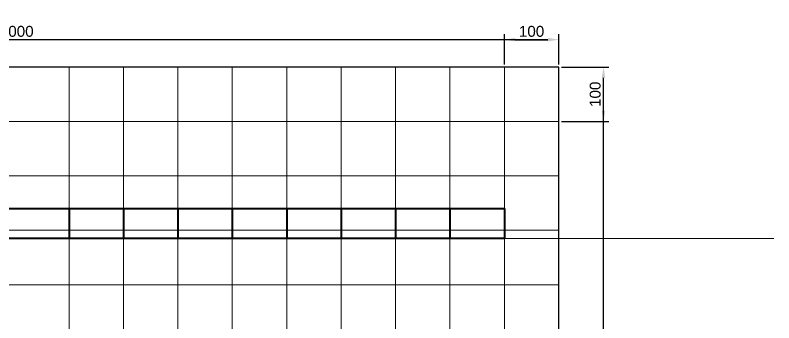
# Model space of a CAD drawing. Header units: millimetres. Extents: x 0 to 53000, y -591 to 24400.
# Drawn here: x 24591 to 25985, y 7061 to 7626 of the extents above; entities that cross this region are included whole.
import ezdxf

# ---------------------------------------------------------------- set-up
doc = ezdxf.new("R2010")
doc.units = ezdxf.units.MM
doc.layers.add('Привязки', color=2, linetype='Continuous', lineweight=0, plot=False, transparency=0.8)
doc.layers.add('размеры', color=3, linetype='Continuous')
doc.layers.add('Сетка', color=9, linetype='Continuous', lineweight=20, transparency=0.3)
doc.layers.add('Сетчатый лоток', color=6, linetype='Continuous', lineweight=40)
doc.styles.get("Standard").update_dxf_attribs({"font": 'arial.ttf'})
doc.dimstyles.new('ISO2', dxfattribs={"dimtxt": 20, "dimasz": 20, "dimexe": 10, "dimexo": 5, "dimgap": 5, "dimtad": 1, "dimdec": 4, "dimdsep": 46, "dimlunit": 6, "dimtxsty": 'Standard', "dimcen": 20, "dimadec": 0, "dimazin": 0, "dimtfac": 1, "dimtdec": 4, "dimtmove": 0, "dimatfit": 3, "dimfxl": 1, "dimtolj": 1, "dimtzin": 0, "dimarcsym": 0})

# ---------------------------------------------------------------- blocks, each defined once
blk = doc.blocks.new('*U286')
at = {"layer": 'Сетка'}
blk.add_line((0, -1000), (0, 1400), dxfattribs=at)
blk = doc.blocks.new('*U287')
at = {"layer": 'Сетка', "color": 0, "linetype": 'ByBlock', "lineweight": -2, "transparency": 16777216}
for p in [(1100, 0), (1200, 0), (1300, 0), (1400, 0), (1500, 0), (1600, 0), (1700, 0), (1800, 0), (1900, 0), (2000, 0)]:
    blk.add_blockref('*U286', p, dxfattribs=at)
blk = doc.blocks.new('*U288')
at = {"layer": 'Сетка'}
blk.add_line((-800, 0), (1200, 0), dxfattribs=at)
blk = doc.blocks.new('*U289')
at = {"layer": 'Сетка', "color": 0, "linetype": 'ByBlock', "lineweight": -2, "transparency": 16777216}
for p in [(0, 2300), (0, 2200), (0, 2100), (0, 2000)]:
    blk.add_blockref('*U288', p, dxfattribs=at)
blk = doc.blocks.new('*D299')
at = {"layer": 'Defpoints', "color": 0, "transparency": 16777216}
for p in [(25589.8, 7581.4), (25489.8, 7531), (25589.8, 7531)]:
    blk.add_point(p, dxfattribs=at)
at = {"layer": 'размеры', "color": 0, "lineweight": -2, "transparency": 16777216}
for p, q in [((25489.8, 7536), (25489.8, 7591.4)), ((25589.8, 7536), (25589.8, 7591.4)), ((25509.8, 7581.4), (25569.8, 7581.4))]:
    blk.add_line(p, q, dxfattribs=at)
at = {"layer": 'размеры', "color": 0, "transparency": 16777216}
for points in [[(25509.8, 7584.8), (25509.8, 7578.1), (25489.8, 7581.4)], [(25569.8, 7584.8), (25569.8, 7578.1), (25589.8, 7581.4)]]:
    blk.add_solid(points, dxfattribs=at)
at = {"layer": 'размеры', "color": 0, "transparency": 16777216, "insert": (25539.8, 7596.6), "char_height": 20, "attachment_point": 5}
blk.add_mtext('\\A1;100', dxfattribs=at)
blk = doc.blocks.new('*D300')
at = {"layer": 'Defpoints', "color": 0, "transparency": 16777216}
for p in [(25589.8, 7531), (25672, 7531), (25589.8, 7431)]:
    blk.add_point(p, dxfattribs=at)
at = {"layer": 'размеры', "color": 0, "lineweight": -2, "transparency": 16777216}
for p, q in [((25594.8, 7531), (25682, 7531)), ((25672, 7451), (25672, 7511)), ((25594.8, 7431), (25682, 7431))]:
    blk.add_line(p, q, dxfattribs=at)
at = {"layer": 'размеры', "color": 0, "transparency": 16777216}
for points in [[(25668.7, 7511), (25675.3, 7511), (25672, 7531)], [(25668.7, 7451), (25675.3, 7451), (25672, 7431)]]:
    blk.add_solid(points, dxfattribs=at)
at = {"layer": 'размеры', "color": 0, "transparency": 16777216, "insert": (25656.8, 7481), "char_height": 20, "attachment_point": 5, "rotation": 90}
blk.add_mtext('\\A1;100', dxfattribs=at)
blk = doc.blocks.new('*D301')
at = {"layer": 'Defpoints', "color": 0, "transparency": 16777216}
for p in [(23589.8, 7581.4), (23589.8, 7531), (25589.8, 7531)]:
    blk.add_point(p, dxfattribs=at)
at = {"layer": 'размеры', "color": 0, "lineweight": -2, "transparency": 16777216}
for p, q in [((23589.8, 7536), (23589.8, 7591.4)), ((25589.8, 7536), (25589.8, 7591.4)), ((25569.8, 7581.4), (23609.8, 7581.4))]:
    blk.add_line(p, q, dxfattribs=at)
at = {"layer": 'размеры', "color": 0, "transparency": 16777216}
for points in [[(23609.8, 7584.8), (23609.8, 7578.1), (23589.8, 7581.4)], [(25569.8, 7584.8), (25569.8, 7578.1), (25589.8, 7581.4)]]:
    blk.add_solid(points, dxfattribs=at)
at = {"layer": 'размеры', "color": 0, "transparency": 16777216, "insert": (24589.8, 7596.6), "char_height": 20, "attachment_point": 5}
blk.add_mtext('\\A1;2\xa0000', dxfattribs=at)
blk = doc.blocks.new('*D325')
at = {"layer": 'Defpoints', "color": 0, "transparency": 16777216}
for p in [(25589.8, 7531), (25672, 7531), (25589.8, 5131)]:
    blk.add_point(p, dxfattribs=at)
at = {"layer": 'размеры', "color": 0, "lineweight": -2, "transparency": 16777216}
for p, q in [((25594.8, 7531), (25682, 7531)), ((25672, 5151), (25672, 7511)), ((25594.8, 5131), (25682, 5131))]:
    blk.add_line(p, q, dxfattribs=at)
at = {"layer": 'размеры', "color": 0, "transparency": 16777216}
for points in [[(25668.7, 7511), (25675.3, 7511), (25672, 7531)], [(25668.7, 5151), (25675.3, 5151), (25672, 5131)]]:
    blk.add_solid(points, dxfattribs=at)
at = {"layer": 'размеры', "color": 0, "transparency": 16777216, "insert": (25656.8, 6331), "char_height": 20, "attachment_point": 5, "rotation": 90}
blk.add_mtext('\\A1;2\xa0400', dxfattribs=at)

msp = doc.modelspace()

# ---------------------------------------------------------------- linework, layer by layer
for p, q in [((25589.83552, 7531), (23589.83552, 7531)), ((25589.83552, 5131), (25589.83552, 7531))]:
    msp.add_line(p, q)
at = {"layer": 'Привязки'}
msp.add_line((23384, 7216), (25985, 7216), dxfattribs=at)
msp.add_line((23384, 7216), (25985, 7216), dxfattribs=at)
at = {"layer": 'Сетчатый лоток'}
for p, q in [((23689.83552, 7271), (25489.83552, 7271)), ((24689.83552, 7271), (24689.83552, 7216)), ((24789.83552, 7271), (24789.83552, 7216)), ((24889.83552, 7271), (24889.83552, 7216)), ((24989.83552, 7271), (24989.83552, 7216)), ((25089.83552, 7271), (25089.83552, 7216)), ((25189.83552, 7271), (25189.83552, 7216)), ((25189.83552, 7271), (25189.83552, 7216)), ((25289.83552, 7271), (25289.83552, 7216)), ((25289.83552, 7271), (25289.83552, 7216)), ((25389.83552, 7271), (25389.83552, 7216)), ((25489.83552, 7271), (25489.83552, 7216)), ((25489.83552, 7216), (23689.83552, 7216))]:
    msp.add_line(p, q, dxfattribs=at)

# ---------------------------------------------------------------- block references
at = {"layer": 'Сетка'}
for name, p in [('*U287', (23589.83552, 6131)), ('*U289', (24389.83552, 5131))]:
    msp.add_blockref(name, p, dxfattribs=at)

# ---------------------------------------------------------------- dimensions: what is measured, and where the dimension line sits
at = {"layer": 'размеры'}
dim = msp.add_linear_dim(base=(23589.83552, 7581.42292), p1=(25589.83552, 7531), p2=(23589.83552, 7531), dimstyle='ISO2', dxfattribs=at)
dim.commit()
dim.dimension.update_dxf_attribs({"geometry": '*D301', "text_midpoint": (24589.83552, 7596.63438)})
dim = msp.add_linear_dim(base=(25589.83552, 7581.42292), p1=(25489.83552, 7531), p2=(25589.83552, 7531), dimstyle='ISO2', dxfattribs=at)
dim.commit()
dim.dimension.update_dxf_attribs({"geometry": '*D299', "text_midpoint": (25539.83552, 7581.42292), "dimtype": 160})
dim = msp.add_linear_dim(base=(25672, 7531), p1=(25589.83552, 7431), p2=(25589.83552, 7531), angle=90, dimstyle='ISO2', dxfattribs=at)
dim.commit()
dim.dimension.update_dxf_attribs({"geometry": '*D300', "text_midpoint": (25672, 7481), "dimtype": 160})
dim = msp.add_linear_dim(base=(25672, 7531), p1=(25589.83552, 5131), p2=(25589.83552, 7531), angle=90, dimstyle='ISO2', dxfattribs=at)
dim.commit()
dim.dimension.update_dxf_attribs({"geometry": '*D325', "text_midpoint": (25656.78854, 6331)})

doc.saveas('drawing.dxf')
